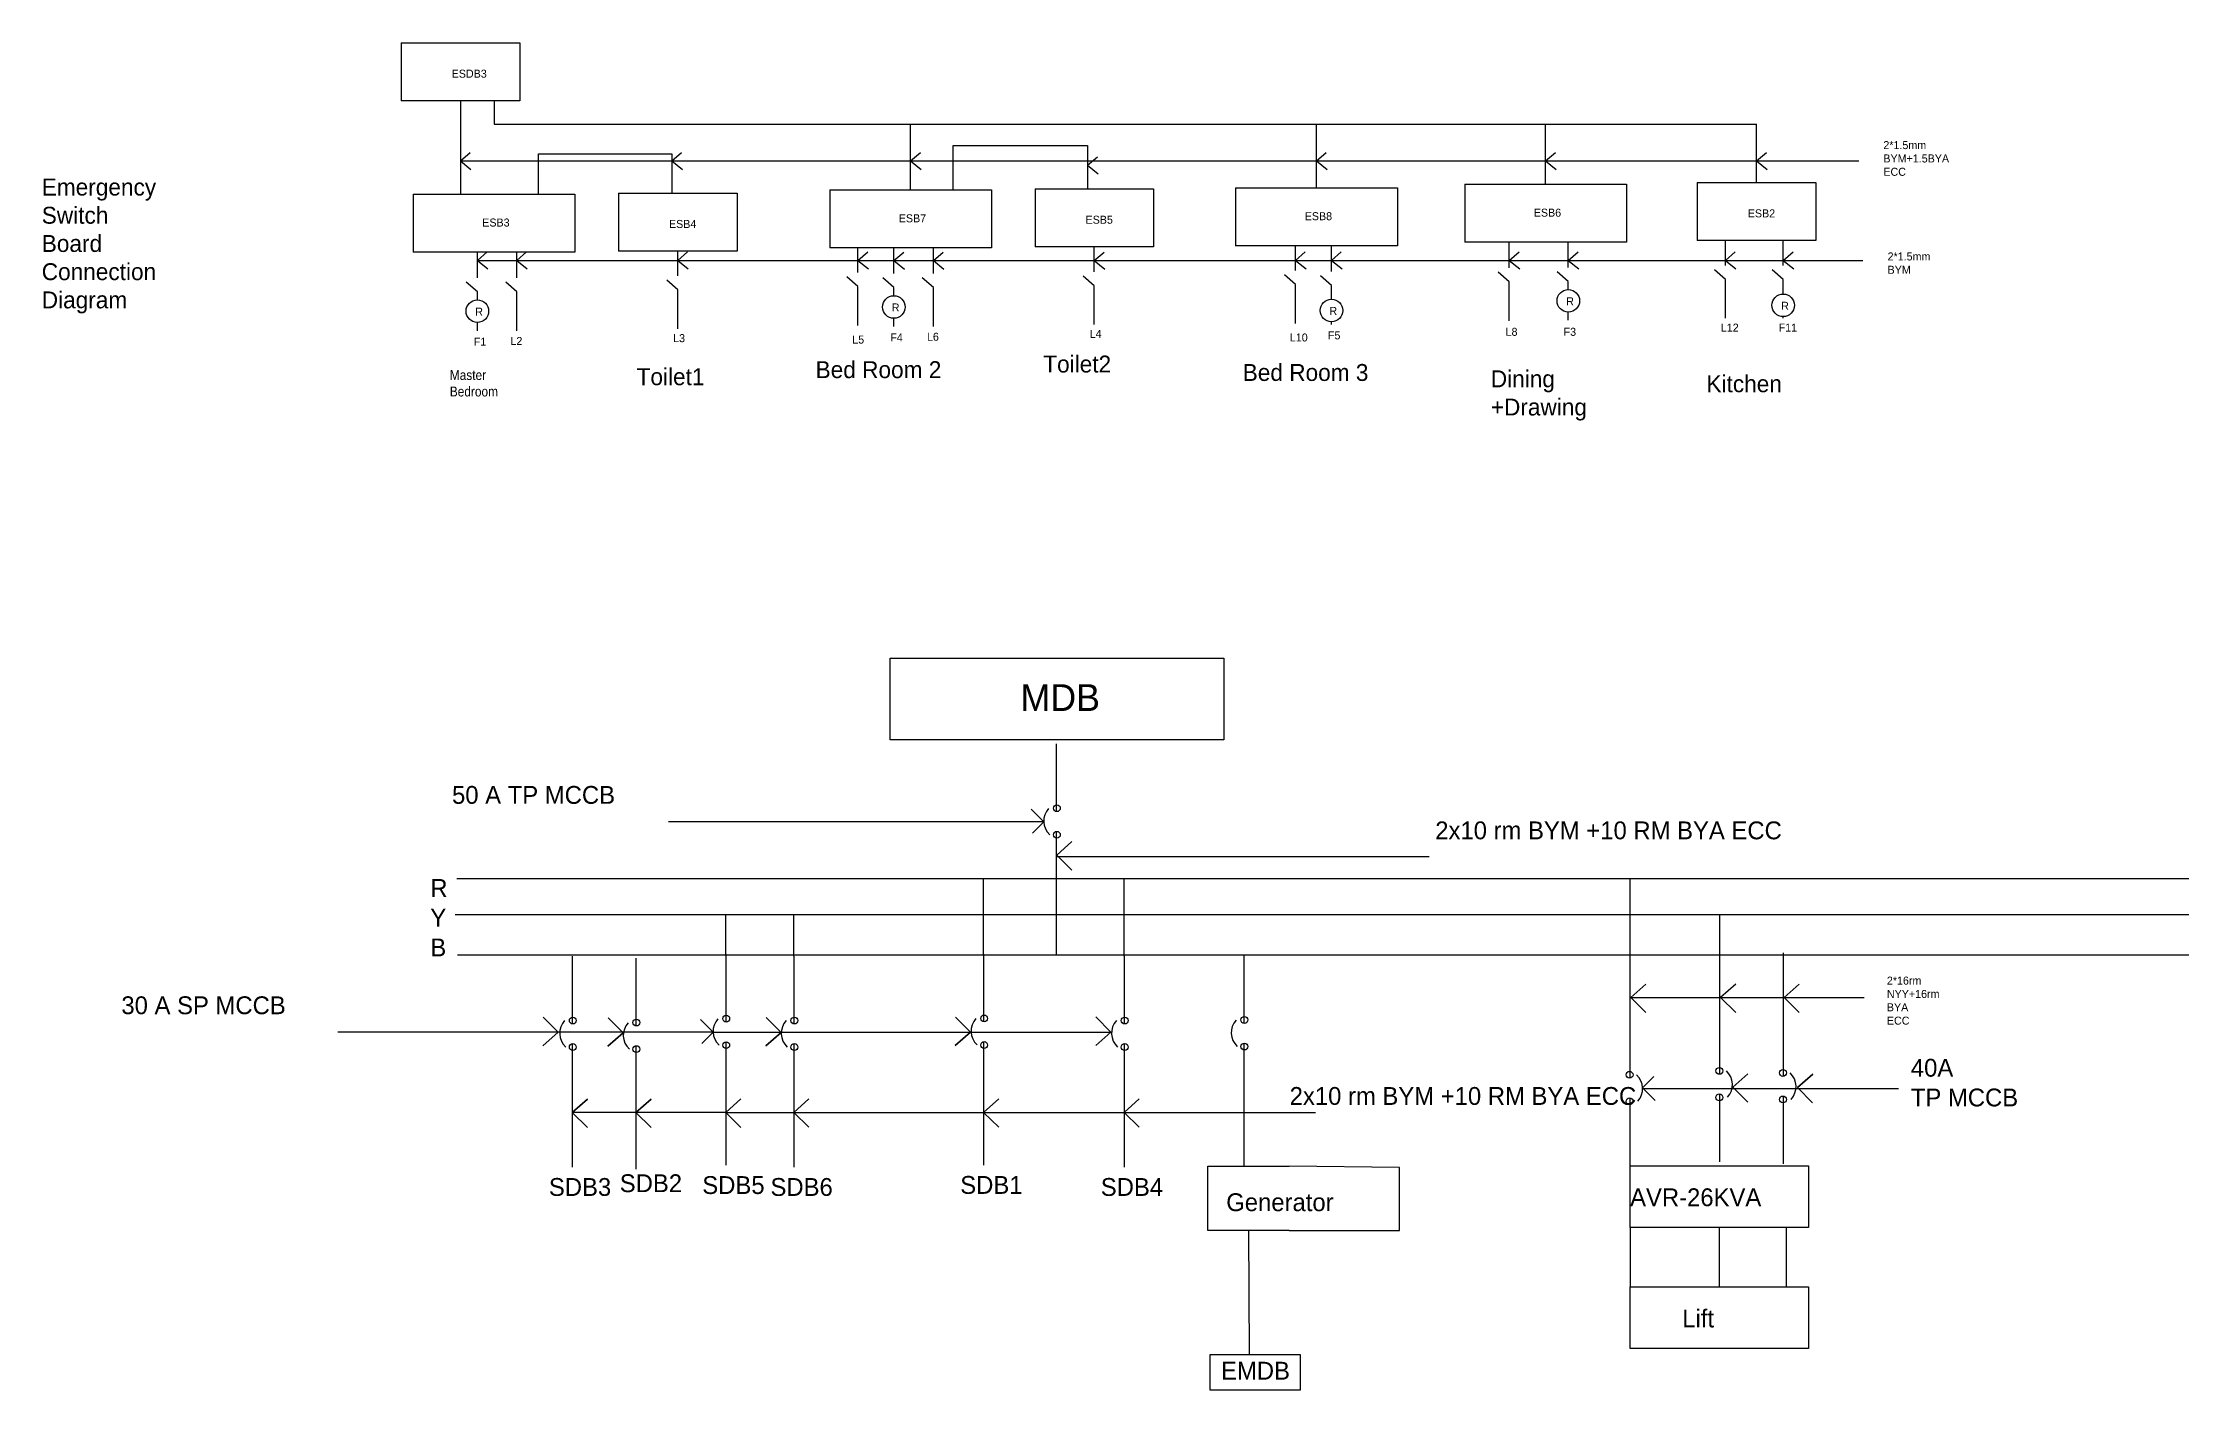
# Model space of a CAD drawing. Header units: inches. Extents: x -1005 to 2944, y -1440 to 1224.
# Drawn here: x -1002 to 515, y -1440 to -485 of the extents above; entities that cross this region are included whole.
import ezdxf

# ---------------------------------------------------------------- set-up
doc = ezdxf.new("R2010")
doc.units = ezdxf.units.IN
doc.header["$LTSCALE"] = 30
doc.header["$MEASUREMENT"] = 0
for name, color, linetype in [('Esdb  c', 54, 'Continuous'), ('MDB WRITING', 102, 'Continuous'), ('Sdb  text', 153, 'Continuous'), ('wire size', 132, 'Continuous')]:
    doc.layers.add(name, color=color, linetype=linetype)

msp = doc.modelspace()

# ---------------------------------------------------------------- linework, layer by layer
at = {"layer": 'Esdb  c', "color": 0, "linetype": 'ByBlock'}
for p, q in [((-747.5, -484.68), (-663.43, -484.68)), ((-747.5, -484.68), (-747.5, -525.89)), ((-663.43, -484.68), (-663.43, -525.89)), ((-663.43, -525.89), (-747.5, -525.89)), ((-593.32, -591.24), (-509.25, -591.24)), ((-593.32, -591.24), (-593.32, -632.45)), ((-509.25, -591.24), (-509.25, -632.45)), ((-443.5, -588.98), (-443.5, -630.19)), ((-443.5, -588.98), (-328.78, -588.98)), ((-328.78, -588.98), (-328.78, -630.19)), ((-297.82, -588.24), (-213.75, -588.24)), ((-297.82, -588.24), (-297.82, -629.45)), ((-213.75, -588.24), (-213.75, -629.45)), ((-155.5, -587.48), (-155.5, -628.69)), ((-155.5, -587.48), (-40.78, -587.48)), ((-40.78, -587.48), (-40.78, -628.69)), ((7, -584.98), (7, -626.19)), ((7, -584.98), (121.72, -584.98)), ((121.72, -584.98), (121.72, -626.19)), ((172, -583.74), (256.07, -583.74)), ((172, -583.74), (172, -624.95)), ((256.07, -583.74), (256.07, -624.95)), ((-739, -591.98), (-739, -633.19)), ((-739, -591.98), (-624.28, -591.98)), ((-624.28, -591.98), (-624.28, -633.19)), ((-624.28, -633.19), (-739, -633.19)), ((-509.25, -632.45), (-593.32, -632.45)), ((-328.78, -630.19), (-443.5, -630.19)), ((-213.75, -629.45), (-297.82, -629.45)), ((-40.78, -628.69), (-155.5, -628.69)), ((121.72, -626.19), (7, -626.19)), ((256.07, -624.95), (172, -624.95))]:
    msp.add_line(p, q, dxfattribs=at)
at = {"layer": 'Esdb  c'}
for p, q in [((-705.46, -525.89), (-705.46, -591.98)), ((-681.5, -525.89), (-681.5, -542.5)), ((-681.5, -542.5), (214.04, -542.5)), ((-386.14, -588.98), (-386.14, -542.5)), ((-98.14, -587.48), (-98.14, -542.5)), ((64.36, -584.98), (64.36, -542.5)), ((214.04, -583.74), (214.04, -542.5)), ((-356, -588.98), (-356, -557.5)), ((-356, -557.5), (-260.5, -557.5)), ((-260.5, -557.5), (-260.5, -588.24)), ((-650, -591.98), (-650, -563.5)), ((-650, -563.5), (-555.5, -563.5)), ((-555.5, -563.5), (-555.5, -591.24)), ((-693.45, -651.36), (-693.45, -632.95)), ((-665.47, -651.36), (-665.47, -632.95)), ((-551.29, -650.07), (-551.29, -632.45)), ((-423.51, -647.69), (-423.51, -630.19)), ((-397.95, -648.36), (-397.95, -629.95)), ((-369.97, -648.36), (-369.97, -629.95)), ((-255.79, -647.07), (-255.79, -629.45)), ((-113.06, -646.19), (-113.06, -628.69)), ((-87.5, -646.86), (-87.5, -628.45)), ((38.56, -644.36), (38.56, -625.95)), ((80.5, -644), (80.5, -625.59)), ((192, -642.57), (192, -624.95)), ((233, -642.57), (233, -624.95)), ((-423.51, -657.58), (-431.36, -650.76)), ((-397.95, -658.25), (-405.8, -651.43)), ((-369.97, -658.25), (-377.82, -651.43)), ((-255.79, -656.96), (-263.64, -650.14)), ((-113.06, -656.08), (-120.91, -649.26)), ((-87.5, -656.75), (-95.35, -649.93)), ((38.56, -654.25), (30.71, -647.43)), ((80.5, -653.88), (72.65, -647.06)), ((192, -652.46), (184.15, -645.64)), ((233, -652.46), (225.15, -645.64)), ((-693.45, -661.25), (-701.3, -654.43)), ((-693.45, -667.06), (-693.45, -661.25)), ((-665.47, -661.25), (-673.32, -654.43)), ((-665.47, -688.86), (-665.47, -661.25)), ((-551.29, -659.96), (-559.14, -653.14)), ((-551.29, -687.57), (-551.29, -659.96)), ((-423.51, -685.19), (-423.51, -657.58)), ((-397.95, -664.06), (-397.95, -658.25)), ((-369.97, -685.86), (-369.97, -658.25)), ((-255.79, -684.57), (-255.79, -656.96)), ((-113.06, -683.69), (-113.06, -656.08)), ((-87.5, -666.5), (-87.5, -656.75)), ((38.56, -681.86), (38.56, -654.25)), ((80.5, -659.69), (80.5, -653.88)), ((192, -680.07), (192, -652.46)), ((233, -662.87), (233, -652.46)), ((-397.95, -685.86), (-397.95, -680.06)), ((-87.5, -684.36), (-87.5, -682.5)), ((80.5, -681.5), (80.5, -675.69)), ((233, -680.07), (233, -678.87)), ((-693.45, -688.86), (-693.45, -683.06))]:
    msp.add_line(p, q, dxfattribs=at)
at = {"layer": 'Esdb  c', "color": 0}
for points in [[(124.32, -1281.05), (250.82, -1281.05), (250.82, -1324.77), (124.32, -1324.77)], [(124.32, -1367), (250.82, -1367), (250.82, -1410.72), (124.32, -1410.72)]]:
    msp.add_lwpolyline(points, close=True, dxfattribs=at)
at = {"layer": 'Esdb  c'}
for centre in [(-693.45, -675.06), (-397.95, -672.06), (-87.5, -674.5), (80.5, -667.69), (233, -670.87)]:
    msp.add_circle(centre, 8, dxfattribs=at)
at = {"layer": 'MDB WRITING'}
for p, q in [((-282.72, -981.9), (-282.72, -1029.93)), ((-291.64, -1037.14), (-300.58, -1028.19)), ((-291.64, -1037.14), (-557.85, -1037.14)), ((-291.64, -1037.14), (-299.63, -1045.13)), ((-282.72, -1043.96), (-282.72, -1131.47)), ((-334.29, -1131.47), (-334.29, -1077.35)), ((-234.59, -1132.46), (-234.59, -1077.35)), ((124.32, -1218.99), (124.32, -1077.35)), ((-517.3, -1131.47), (-517.3, -1102.93)), ((-468.93, -1132.46), (-468.93, -1102.93)), ((188.03, -1216.18), (188.03, -1102.93)), ((-626.12, -1132.46), (-626.12, -1180.48)), ((-581, -1133.91), (-581, -1181.94)), ((-517.3, -1131.11), (-517.3, -1179.13)), ((-517.3, -1131.11), (-517.3, -1179.13)), ((-468.93, -1132.46), (-468.93, -1180.48)), ((-334.29, -1131), (-334.29, -1179.03)), ((-234.59, -1132.46), (-234.59, -1180.48)), ((-149.71, -1132.06), (-149.71, -1180.09)), ((124.32, -1218.99), (124.32, -1131.47)), ((233.15, -1217.64), (233.15, -1130.12)), ((-636.14, -1186.46), (-646.81, -1175.8)), ((-590.07, -1186.76), (-600.74, -1176.09)), ((-526.22, -1186.34), (-535.16, -1177.4)), ((-477.92, -1186.51), (-488.59, -1175.84)), ((-343.63, -1186.41), (-354.3, -1175.75)), ((-243.98, -1186.26), (-254.65, -1175.59)), ((-526.22, -1186.34), (-792.43, -1186.34)), ((-636.14, -1186.46), (-646.92, -1195.94)), ((-646.92, -1195.94), (-636.14, -1186.46)), ((-626.12, -1194.52), (-626.12, -1282.03)), ((-590.07, -1186.76), (-600.86, -1196.23)), ((-600.86, -1196.23), (-590.07, -1186.76)), ((-581, -1195.97), (-581, -1283.48)), ((-526.22, -1186.34), (-534.21, -1194.34)), ((-526.22, -1186.34), (-243.5, -1186.34)), ((-517.3, -1193.17), (-517.3, -1280.68)), ((-517.3, -1193.17), (-517.3, -1280.68)), ((-477.92, -1186.51), (-488.71, -1195.98)), ((-488.71, -1195.98), (-477.92, -1186.51)), ((-468.93, -1194.52), (-468.93, -1282.03)), ((-343.63, -1186.41), (-354.41, -1195.89)), ((-354.41, -1195.89), (-343.63, -1186.41)), ((-334.29, -1193.06), (-334.29, -1280.57)), ((-243.98, -1186.26), (-254.76, -1195.73)), ((-254.76, -1195.73), (-243.98, -1186.26)), ((-234.59, -1194.52), (-234.59, -1282.03)), ((-149.71, -1194.12), (-149.71, -1281.63)), ((133.24, -1225.81), (141.23, -1217.82)), ((133.24, -1225.81), (142.19, -1234.76)), ((133.25, -1226.38), (314.82, -1226.38)), ((197.1, -1225.39), (207.88, -1215.92)), ((207.88, -1215.92), (197.1, -1225.39)), ((197.1, -1225.39), (207.77, -1236.06)), ((243.16, -1225.69), (253.95, -1216.22)), ((253.95, -1216.22), (243.16, -1225.69)), ((243.16, -1225.69), (253.83, -1236.36)), ((-626.12, -1243.38), (-615.39, -1233.85)), ((-581, -1243.38), (-570.27, -1233.85)), ((-517.3, -1243.25), (-506.56, -1233.71)), ((-334.29, -1243.22), (-323.56, -1233.68)), ((-234.59, -1243.22), (-223.86, -1233.68)), ((124.32, -1281.05), (124.32, -1233.02)), ((124.32, -1281.05), (124.32, -1233.02)), ((188.03, -1278.24), (188.03, -1230.22)), ((233.15, -1279.7), (233.15, -1231.67)), ((-146.36, -1327.1), (-146.01, -1414.73)), ((124.32, -1324.77), (124.32, -1367)), ((187.57, -1324.77), (187.57, -1367)), ((235, -1324.77), (235, -1367))]:
    msp.add_line(p, q, dxfattribs=at)
at = {"layer": 'MDB WRITING', "color": 0}
for p, q in [((-175.22, -1281.48), (-117.51, -1281.48)), ((-175.22, -1327.1), (-175.22, -1281.48)), ((-39.18, -1282.27), (-117.51, -1281.48)), ((-39.18, -1327.1), (-39.18, -1282.27)), ((-117.51, -1327.1), (-175.22, -1327.1)), ((-117.51, -1327.1), (-39.18, -1327.1))]:
    msp.add_line(p, q, dxfattribs=at)
msp.add_lwpolyline([(-173.57, -1414.94), (-109.68, -1414.94), (-109.68, -1440.28), (-173.57, -1440.28)], close=True, dxfattribs=at)
at = {"layer": 'MDB WRITING'}
for centre in [(-282.35, -1027.53), (-282.35, -1046.36), (-625.75, -1178.08), (-580.63, -1179.54), (-516.93, -1176.73), (-516.93, -1176.73), (-468.56, -1178.08), (-333.92, -1176.63), (-234.22, -1178.08), (-149.34, -1177.69), (-625.75, -1196.92), (-580.63, -1198.37), (-516.93, -1195.57), (-516.93, -1195.57), (-468.56, -1196.92), (-333.92, -1195.46), (-234.22, -1196.92), (-149.34, -1196.52), (187.66, -1213.78), (232.78, -1215.24), (123.96, -1216.59), (123.96, -1216.59), (123.96, -1235.42), (123.96, -1235.42), (187.66, -1232.62), (232.78, -1234.07)]:
    msp.add_circle(centre, 2.43, dxfattribs=at)
for centre, start, end in [((-278.4, -1036.56), 137.48535, 227.48535), ((-621.8, -1187.12), 137.48535, 227.48535), ((-576.68, -1188.57), 137.48535, 227.48535), ((-512.98, -1185.77), 137.48535, 227.48535), ((-512.98, -1185.77), 137.48535, 227.48535), ((-464.61, -1187.12), 137.48535, 227.48535), ((-329.97, -1185.66), 137.48535, 227.48535), ((-230.27, -1187.12), 137.48535, 227.48535), ((-145.39, -1186.72), 137.48535, 227.48535), ((120, -1226.38), 317.48535, 47.48535), ((120, -1226.38), 317.48535, 47.48535), ((183.71, -1223.58), 317.48535, 47.48535), ((228.83, -1225.03), 317.48535, 47.48535)]:
    msp.add_arc(centre, 13.25, start, end, dxfattribs=at)
at = {"layer": 'Sdb  text', "color": 1}
msp.add_line((-708.06, -1077.35), (786.82, -1077.35), dxfattribs=at)
at = {"layer": 'Sdb  text', "color": 2}
msp.add_line((-709.22, -1102.93), (787.82, -1102.93), dxfattribs=at)
at = {"layer": 'Sdb  text', "color": 5}
msp.add_line((-707.65, -1131.47), (791.32, -1131.47), dxfattribs=at)
at = {"layer": 'Sdb  text', "color": 0}
msp.add_lwpolyline([(-400.5, -921), (-164, -921), (-164, -979), (-400.5, -979)], close=True, dxfattribs=at)
at = {"layer": 'wire size'}
for p, q in [((-705.46, -568.5), (-698.5, -562.5)), ((-705.46, -568.5), (286.5, -568.5)), ((-705.46, -568.5), (-698, -574.5)), ((-555.5, -568.5), (-548.54, -562.5)), ((-555.5, -568.5), (-548.04, -574.5)), ((-386.14, -568.5), (-379.18, -562.5)), ((-386.14, -568.5), (-378.68, -574.5)), ((-260.5, -571.5), (-253.54, -565.5)), ((-260.5, -571.5), (-253.04, -577.5)), ((-98.14, -568.5), (-91.18, -562.5)), ((-98.14, -568.5), (-90.68, -574.5)), ((64.36, -568.5), (71.32, -562.5)), ((64.36, -568.5), (71.82, -574.5)), ((214.04, -568.5), (221, -562.5)), ((214.04, -568.5), (221.5, -574.5)), ((-693.45, -639), (-686.49, -633)), ((-665.47, -639), (-658.51, -633)), ((-551.29, -639), (-544.32, -633)), ((-423.51, -639), (-416.55, -633)), ((-397.95, -639.16), (-390.99, -633.16)), ((-369.97, -639.16), (-363.01, -633.16)), ((-255.79, -639.16), (-248.82, -633.16)), ((-113.06, -639), (-106.09, -633)), ((-87.5, -639), (-80.54, -633)), ((38.56, -639), (45.52, -633)), ((80.5, -639), (87.46, -633)), ((192, -639), (198.96, -633)), ((233, -639), (239.96, -633)), ((-693.45, -639), (289.5, -639)), ((-693.45, -639), (-685.99, -645)), ((-665.47, -639), (-658.01, -645)), ((-551.29, -639), (-543.82, -645)), ((-423.51, -639), (-416.05, -645)), ((-397.95, -639.16), (-390.49, -645.16)), ((-369.97, -639.16), (-362.51, -645.16)), ((-255.79, -639.16), (-248.32, -645.16)), ((-113.06, -639), (-105.59, -645)), ((-87.5, -639), (-80.04, -645)), ((38.56, -639), (46.02, -645)), ((80.5, -639), (87.96, -645)), ((192, -639), (199.46, -645)), ((233, -639), (240.46, -645)), ((-271.74, -1051.22), (-282.47, -1060.76)), ((-282.47, -1060.76), (-271.74, -1071.36)), ((-282.47, -1061.67), (-18.3, -1061.67)), ((135.56, -1152.2), (124.83, -1161.74)), ((199.27, -1152.2), (188.53, -1161.74)), ((244.39, -1152.2), (233.65, -1161.74)), ((124.83, -1161.74), (135.56, -1172.34)), ((124.83, -1161.77), (290.33, -1161.77)), ((188.53, -1161.74), (199.27, -1172.34)), ((233.65, -1161.74), (244.39, -1172.34)), ((-615.39, -1233.85), (-626.12, -1243.38)), ((-517.3, -1243.25), (-626.12, -1243.25)), ((-626.12, -1243.38), (-615.39, -1253.99)), ((-570.27, -1233.85), (-581, -1243.38)), ((-581, -1243.38), (-570.27, -1253.99)), ((-506.56, -1233.71), (-517.3, -1243.25)), ((-517.3, -1243.25), (-98.87, -1243.25)), ((-517.3, -1243.25), (-506.56, -1253.85)), ((-468.93, -1243.22), (-458.19, -1233.68)), ((-458.19, -1233.68), (-468.93, -1243.22)), ((-468.93, -1243.22), (-458.19, -1253.83)), ((-323.56, -1233.68), (-334.29, -1243.22)), ((-334.29, -1243.22), (-323.56, -1253.83)), ((-223.86, -1233.68), (-234.59, -1243.22)), ((-234.59, -1243.22), (-223.86, -1253.83))]:
    msp.add_line(p, q, dxfattribs=at)

# ---------------------------------------------------------------- texts
at = {"layer": 'Esdb  c', "attachment_point": 1}
for s, insert, char_height, width in [('ESDB3', (-711.68, -503.75), 5.677, 13.6809), ('Emergency Switch Board  Connection Diagram', (-1002.5, -581), 12, 50.521), ('ESB7', (-394.5, -606.32), 5.677, 13.6809), ('ESB8', (-106.5, -604.82), 5.677, 13.6809), ('ESB6', (56, -602.32), 5.677, 13.6809), ('ESB2', (207.82, -602.82), 5.677, 13.6809), ('ESB3', (-690, -609.32), 5.677, 13.6809), ('ESB4', (-557.5, -610.32), 5.677, 13.6809), ('ESB5', (-262, -607.32), 5.677, 13.6809), ('R', (79, -665.19), 5.68, 13.6809), ('R', (-694.95, -672.56), 5.68, 13.6809), ('R', (-399.45, -669.56), 5.68, 13.6809), ('R', (-89, -672), 5.68, 13.6809), ('R', (231.5, -668.37), 5.68, 13.6809), ('F1', (-696, -693.82), 5.677, 13.6809), ('L2', (-670, -693.32), 5.677, 13.6809), ('L3', (-554.58, -691.32), 5.677, 13.6809), ('L5', (-427.5, -692.32), 5.677, 13.6809), ('F4', (-400.5, -690.82), 5.677, 13.6809), ('L6', (-374.5, -690.32), 5.677, 13.6809), ('L4', (-259.08, -688.32), 5.677, 13.6809), ('L10', (-117.05, -690.82), 5.677, 13.6809), ('F5', (-90.05, -689.32), 5.677, 13.6809), ('L8', (36.01, -686.82), 5.677, 13.6809), ('F3', (77.15, -686.82), 5.677, 13.6809), ('L12', (188.71, -683.82), 5.677, 13.6809), ('F11', (229.71, -683.82), 5.677, 13.6809), ('Bed Room 2', (-453.5, -710.5), 12, 121.8974), ('Toilet2', (-292, -706.5), 12, 50.521), ('Bed Room 3', (-150.5, -712.5), 12, 116.2164), ('{\\W0.9;Master\\PBedroom}', (-713, -716.83), 7, 121.8974), ('Toilet1', (-580.5, -715.5), 12, 50.521), ('Dining\\P+Drawing', (25.5, -717), 12, 121.8974), ('Kitchen', (178.5, -720.5), 12, 50.521)]:
    msp.add_mtext(s, dxfattribs=dict(at, insert=insert, char_height=char_height, width=width))
at = {"layer": 'MDB WRITING', "insert": (-726.83, -1077.77), "char_height": 12.65, "attachment_point": 1}
msp.add_mtext_dynamic_manual_height_columns('R\\PY\\PB', width=5.8688, gutter_width=10, heights=[0], dxfattribs=at).dxf.set("width", 37.124)
at = {"layer": 'MDB WRITING', "insert": (-533.88, -1288.46), "char_height": 12.651, "width": 174.2397, "attachment_point": 1}
msp.add_mtext('SDB', dxfattribs=at)
at = {"layer": 'Sdb  text', "attachment_point": 1}
for s, insert, char_height, width in [('MDB', (-308.14, -939.57), 18.977, 194.8619), ('50 A TP MCCB', (-711.42, -1011.75), 12.6513, 152.7029), ('2x10 rm BYM +10 RM BYA ECC', (-13.9, -1036.91), 12.6513, 259.8785), ('30 A SP MCCB', (-946, -1160.95), 12.6513, 152.7029), ('40A\\PTP MCCB', (323.5, -1205.26), 12.651, 259.8785), ('2x10 rm BYM +10 RM BYA ECC', (-117.18, -1225.27), 12.6513, 259.8785), ('SDB2', (-592.43, -1287.16), 12.651, 174.2397), ('SDB5', (-533.88, -1288.46), 12.651, 174.2397), ('SDB1', (-350.88, -1288.36), 12.651, 174.2397), ('SDB3', (-642.71, -1289.81), 12.651, 174.2397), ('SDB6', (-485.51, -1289.81), 12.651, 174.2397), ('SDB4', (-251.18, -1289.81), 12.651, 174.2397), ('Generator', (-162.18, -1300.62), 12.651, 174.2397), ('AVR-26KVA', (124.32, -1297.12), 12.651, 174.2397), ('Lift', (161.32, -1383.07), 12.651, 174.2397)]:
    msp.add_mtext(s, dxfattribs=dict(at, insert=insert, char_height=char_height, width=width))
at = {"layer": 'Sdb  text', "insert": (-165.86, -1420.11), "char_height": 12.651, "attachment_point": 1}
msp.add_mtext_dynamic_manual_height_columns('EMDB', width=5.1366, gutter_width=10, heights=[0], dxfattribs=at).dxf.set("width", 32.4925)
at = {"layer": 'wire size', "char_height": 5.6772, "width": 13.6809, "attachment_point": 1}
for s, insert in [('2*1.5mm BYM+1.5BYA ECC', (304, -554.4)), ('2*1.5mm BYM', (307, -633.36)), ('2*16rm NYY+16rm BYA ECC', (306.5, -1146.94))]:
    msp.add_mtext(s, dxfattribs=dict(at, insert=insert))

doc.saveas('drawing.dxf')
